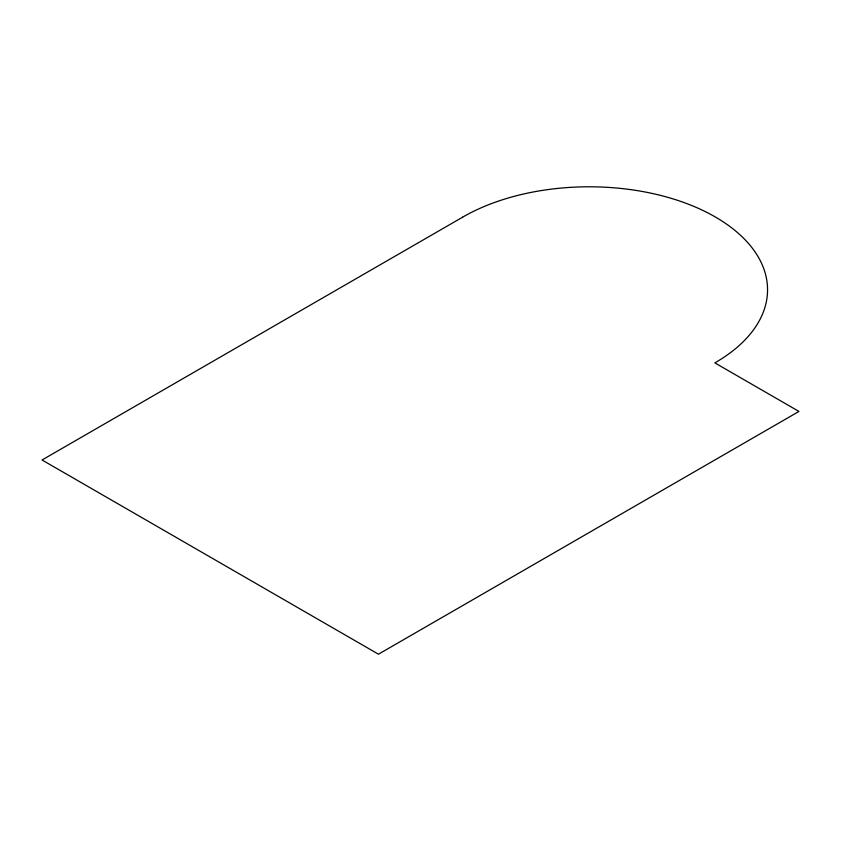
<?xml version="1.0" encoding="UTF-8"?>
<svg xmlns="http://www.w3.org/2000/svg" width="841" height="841" viewBox="0 0 841 841"><rect width="100%" height="100%" fill="white"/><g stroke="black" fill="none" stroke-linecap="round" stroke-linejoin="round"><path stroke-width="1.26" d="M462.55 217.22L42.05 459.985L378.45 654.203L798.95 411.438L714.85 362.881A178.408 103.001 0 0 0 715.292 216.957A178.408 103.001 0 0 0 462.55 217.22"/></g></svg>
